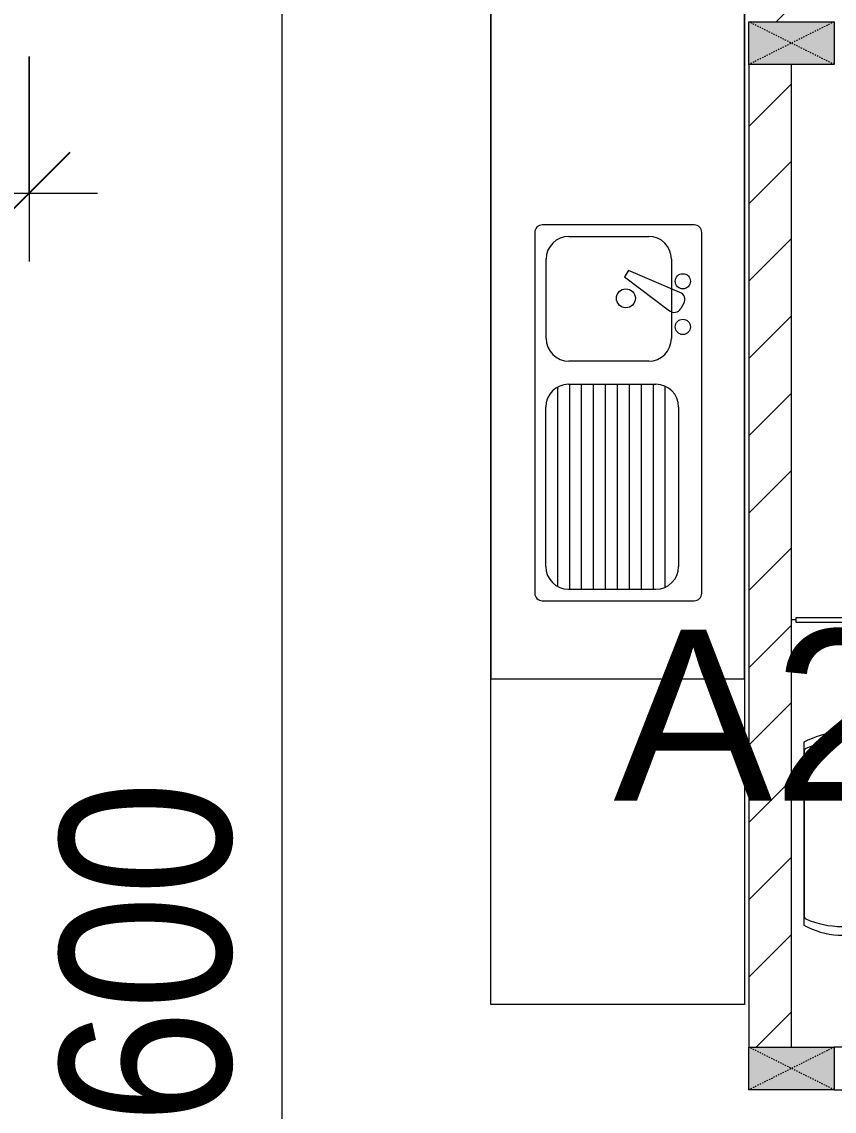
# Model space of a CAD drawing. Header units: millimetres. Extents: x 1591 to 239243, y -15958 to 82755.
# Drawn here: x 203349 to 205251, y 28787 to 31337 of the extents above; entities that cross this region are included whole.
import ezdxf

# ---------------------------------------------------------------- set-up
doc = ezdxf.new("R2010")
doc.units = ezdxf.units.MM
doc.linetypes.add('Dash_2_', pattern=[6, 3, -3])
for name, color, linetype, lineweight in [('0-1', 250, 'Continuous', 5), ('A-ANNO-DIMS', 211, 'Continuous', 9), ('A-ANNO-DIMS-160', 211, 'Continuous', 9), ('A-AREA-IDEN', 2, 'Continuous', 9), ('A-FLOR-2', 9, 'Continuous', 9), ('A-GLAZ-CURT-1', 254, 'Continuous', 9), ('A-GLAZ-CURT-2', 9, 'Continuous', 9), ('A-WALL-1', 253, 'Continuous', 18), ('A-WALL-PATT-1', 10, 'Continuous', 9), ('I-FURN', 30, 'Continuous', 9), ('I-FURN-1', 254, 'Continuous', 9), ('P-SANR-FIXT-1', 254, 'Continuous', 9), ('S-COLS', 52, 'Continuous', 9), ('S-COLS-4', 254, 'Continuous', 9), ('S-COLS-5', 253, 'Continuous', 18), ('S-COLS-HDLN-1', 9, 'Dash_2_', 9)]:
    doc.layers.add(name, color=color, linetype=linetype, lineweight=lineweight)
doc.styles.add('Arial_9', font='arial_0.ttf', dxfattribs={"height": 400})
doc.styles.add('UTM Avo', font='UTM Avo.ttf', dxfattribs={"width": 0.9, "height": 400})
doc.dimstyles.new('1_Dim_chi_tiet_2_5', dxfattribs={"dimscale": 304.8, "dimtxt": 399.720379, "dimasz": 0.629921, "dimexe": 0.524934, "dimexo": 0.0625, "dimgap": 0.052493, "dimtad": 1, "dimdec": 0, "dimrnd": 5, "dimzin": 0, "dimdsep": 46, "dimtxsty": 'UTM Avo', "dimblk1": 'OBLIQUE', "dimblk2": 'OBLIQUE', "dimsah": 1, "dimcen": 0.09, "dimdle": 0.524934, "dimazin": 0, "dimtfac": 1, "dimtdec": 4, "dimtix": 1, "dimtmove": 0, "dimatfit": 3, "dimfxl": 1.049869, "dimfxlon": 1, "dimtvp": 1, "dimtolj": 1, "dimtzin": 0, "dimarcsym": 2})

# ---------------------------------------------------------------- blocks, each defined once
blk = doc.blocks.new('TOILET - TOILET-348229-TKCS_MB TẦNG 5')
at = {"layer": 'P-SANR-FIXT-1'}
for p, q in [((214.2, -19.1), (-214.2, -19.1)), ((194, -19.9), (-194, -19.9)), ((-171.7, -330.3), (-178.6, -355.5)), ((171.7, -330.3), (178.6, -355.5))]:
    blk.add_line(p, q, dxfattribs=at)
for centre, radius, start, end in [((-46.1, -111.1), 191.6, 151.2809, 176.4513), ((-9.8, -107.2), 207.3, 156.2862, 203.7138), ((-193.7, -26.4), 6.48, 92.3168, 156.2862), ((193.7, -26.4), 6.48, 23.7138, 87.6832), ((9.8, -107.2), 207.3, 336.2862, 23.7138), ((46.1, -111.1), 191.6, 3.5487, 28.7191), ((1.9, -114.1), 239.7, 176.4513, 195.2961), ((-1.9, -114.1), 239.7, 344.7039, 3.5487), ((-4, -115.7), 233.6, 195.2961, 215.2147), ((4, -115.7), 233.6, 324.7853, 344.7039), ((-189.1, -185.5), 11.7, 205.4105, 277.5788), ((178.9, -2951.3), 2778.4, 97.2351, 97.5788), ((-14.3, -1400.4), 1215.6, 90.3974, 97.407), ((0, -3462.8), 3278, 89.6026, 90.3974), ((14.3, -1400.4), 1215.6, 82.593, 89.6026), ((-178.9, -2951.3), 2778.4, 82.4212, 82.7649), ((189.1, -185.5), 11.7, 262.4212, 334.5895), ((0.6, -792.1), 586.9, 95.8322, 108.9927), ((0, -416), 206.1, 90, 122.0732), ((0, -786.7), 581.5, 84.1678, 95.8322), ((0, -416), 206.1, 57.9268, 90), ((-0.6, -792.1), 586.9, 71.0073, 84.1678), ((-195, -224.1), 13.8, 230.6724, 288.9927), ((-343.5, -327.4), 167.3, 355.4559, 27.38), ((-0.4, -384), 179.5, 127.4036, 162.5964), ((0.4, -384), 179.5, 17.4036, 52.5964), ((343.5, -327.4), 167.3, 152.62, 184.5441), ((195, -224.1), 13.8, 251.0073, 309.3276), ((-719.2, -297.5), 544.3, 346.0536, 355.4559), ((719.2, -297.5), 544.3, 184.5441, 190.2879), ((-1948.3, -805.1), 2171.2, 9.681, 10.8949), ((137.1, -461.2), 329.8, 174.3487, 207.6878), ((-137.1, -461.2), 329.8, 332.3122, 3.6835), ((45.1, -528.6), 217.6, 203.2216, 244.7718), ((-45.1, -528.6), 217.6, 295.2282, 336.7784), ((0, -624.4), 111.7, 244.7718, 295.2282)]:
    blk.add_arc(centre, radius, start, end, dxfattribs=at)
blk = doc.blocks.new('HE BEP A - HE BEP A-901195-TKCS_MB TẦNG 5')
at = {"layer": 'I-FURN'}
for p, q in [((3.5, -11), (765.9, -11)), ((3.5, -605.3), (3.5, -11)), ((765.9, -11), (765.9, -605.3)), ((765.9, -11), (765.9, -605.3)), ((4303.5, -11), (765.9, -11)), ((1810.5, -114.2), (965.9, -114.2)), ((948.4, -131.7), (948.4, -487.8)), ((1028.4, -139.9), (1401.8, -139.9)), ((1562.5, -140.8), (1747.9, -140.8)), ((1828, -487.8), (1828, -131.7)), ((981.5, -167.9), (1448.7, -167.9)), ((975, -397.7), (975, -193.3)), ((975, -195.9), (1455.1, -195.9)), ((1455.1, -193.3), (1455.1, -397.7)), ((1509.1, -380.9), (1509.1, -194.2)), ((1801.3, -194.2), (1801.3, -380.9)), ((975, -223.9), (1455.1, -223.9)), ((975, -251.9), (1455.1, -251.9)), ((975, -279.9), (1455.1, -279.9)), ((975, -307.9), (1455.1, -307.9)), ((1706.2, -324.4), (1627.3, -429.4)), ((1721.6, -333.3), (1706.2, -324.4)), ((975, -335.9), (1455.1, -335.9)), ((1670.1, -454.1), (1721.6, -333.3)), ((975, -363.9), (1455.1, -363.9)), ((975, -391.9), (1455.1, -391.9)), ((979.9, -419.9), (1450.3, -419.9)), ((1401.8, -451.1), (1028.4, -451.1)), ((1747.9, -434.2), (1562.5, -434.2)), ((1644.6, -463.3), (1632.2, -456.1)), ((965.9, -505.3), (1810.5, -505.3)), ((765.9, -605.3), (3.5, -605.3)), ((765.9, -605.3), (4303.5, -605.3))]:
    blk.add_line(p, q, dxfattribs=at)
for centre, radius in [((1656.3, -327.5), 22.2), ((1589.4, -460.9), 17.8), ((1696.1, -460.9), 17.8)]:
    blk.add_circle(centre, radius, dxfattribs=at)
for centre, radius, start, end in [((965.9, -131.7), 17.5, 90, 180), ((1810.5, -131.7), 17.5, 0, 90), ((1028.4, -193.3), 53.3, 90, 180), ((1401.8, -193.3), 53.3, 0, 90), ((1562.5, -194.2), 53.3, 90, 180), ((1747.9, -194.2), 53.3, 0, 90), ((1562.5, -380.9), 53.3, 180, 270), ((1747.9, -380.9), 53.3, 270, 0), ((1028.4, -397.7), 53.3, 180, 270), ((1401.8, -397.7), 53.3, 270, 0), ((1641, -440.7), 17.8, 140.5382, 240.0479), ((1653.4, -447.9), 17.8, 240.0479, 339.4621), ((965.9, -487.8), 17.5, 180, 270), ((1810.5, -487.8), 17.5, 270, 0)]:
    blk.add_arc(centre, radius, start, end, dxfattribs=at)
at = {"layer": 'I-FURN-1'}
for p, q in [((3.5, -11), (4303.5, -11)), ((3.5, -605.3), (3.5, -11)), ((4303.5, -605.3), (3.5, -605.3))]:
    blk.add_line(p, q, dxfattribs=at)
blk = doc.blocks.new('System Panel - Glazed-901203-TKCS_MB TẦNG 5')
at = {"layer": 'A-GLAZ-CURT-2'}
for p, q in [((220.1, 5), (-220.1, 5)), ((-220.1, 5), (-220.1, -5)), ((220.1, -5), (220.1, 5)), ((-220.1, -5), (220.1, -5))]:
    blk.add_line(p, q, dxfattribs=at)
blk = doc.blocks.new('G1_SOF - BO TRU - 100x200-746114-TKCS_MB TẦNG 5')
at = {"layer": 'S-COLS'}
blk.add_hatch(color=256, dxfattribs=at).paths.add_polyline_path([(50, -100), (50, 100), (-50, 100), (-50, -100)])
at = {"layer": 'S-COLS-5'}
for p, q in [((-50, 100), (50, 100)), ((-50, -100), (-50, 100)), ((50, 100), (50, -100)), ((50, -100), (-50, -100))]:
    blk.add_line(p, q, dxfattribs=at)
at = {"layer": 'S-COLS-HDLN-1'}
for p, q in [((50, -100), (-50, 100)), ((-50, -100), (50, 100))]:
    blk.add_line(p, q, dxfattribs=at)
blk = doc.blocks.new('NCV_TKTC_TANG 5_rvt-1-TKCS_MB TẦNG 5')
at = {"layer": 'A-WALL-PATT-1'}
h = blk.add_hatch(dxfattribs=at)
h.set_pattern_fill('FP_1', color=256, style=0, pattern_type=2)
h.set_pattern_definition([(45, (0, 0), (-90.50967, 90.50967), [])])
h.paths.add_polyline_path([(103100.4, 28936.9), (103152.6, 28936.9), (103152.6, 31236.9), (103052.6, 31236.9), (103052.6, 28936.9), (103056.7, 28936.9)])
h.paths.add_polyline_path([(103152.6, 31336.9), (103152.5, 33336.9), (103052.6, 33336.9), (103052.6, 31336.9), (103147.8, 31336.9)])
at = {"layer": 'A-FLOR-2'}
blk.add_line((103162.6, 29936.9), (103152.6, 29936.9), dxfattribs=at)
at = {"layer": 'A-WALL-1'}
for p, q in [((103052.6, 31236.9), (103052.6, 28936.9)), ((103152.6, 28936.9), (103152.6, 31236.9)), ((104050.9, 28936.9), (103252.6, 28936.9)), ((103252.6, 28836.9), (104050.9, 28836.9))]:
    blk.add_line(p, q, dxfattribs=at)
at = {"layer": 'A-GLAZ-CURT-1'}
blk.add_blockref('System Panel - Glazed-901203-TKCS_MB TẦNG 5', (103382.7, 29936.5), dxfattribs=at)
at = {"layer": 'I-FURN-1', "rotation": 89.99999999999955}
blk.add_blockref('HE BEP A - HE BEP A-901195-TKCS_MB TẦNG 5', (102437.2, 29033.4), dxfattribs=at)
at = {"layer": 'P-SANR-FIXT-1', "rotation": 89.99999999999946}
blk.add_blockref('TOILET - TOILET-348229-TKCS_MB TẦNG 5', (103162.6, 29436.5), dxfattribs=at)
at = {"layer": 'S-COLS-4', "rotation": 90.00000000000037}
for p in [(103152.6, 31286.9), (103152.6, 28886.9)]:
    blk.add_blockref('G1_SOF - BO TRU - 100x200-746114-TKCS_MB TẦNG 5', p, dxfattribs=at)
blk = doc.blocks.new('DIMBLOCK65-TKCS_MB TẦNG 5')
at = {"layer": 'A-ANNO-DIMS-160'}
for p, q in [((203958, 33496.9), (203958, 24576.9)), ((204278, 33336.9), (203798, 33336.9)), ((203958, 33336.9), (204278, 33336.9)), ((204278, 24736.9), (203798, 24736.9)), ((203958, 24736.9), (204278, 24736.9))]:
    blk.add_line(p, q, dxfattribs=at)
at = {"layer": 'A-ANNO-DIMS-160', "lineweight": 25}
for p, q in [((203958, 33336.9), (203862, 33432.9)), ((203958, 33336.9), (204054, 33240.9)), ((203958, 24736.9), (203862, 24832.9)), ((203958, 24736.9), (204054, 24640.9))]:
    blk.add_line(p, q, dxfattribs=at)
at = {"layer": 'A-ANNO-DIMS-160', "color": 0, "insert": (203438.3, 28489.2), "char_height": 400, "width": 1314.636, "attachment_point": 1, "rotation": 90, "line_spacing_factor": 1.110334, "style": 'UTM Avo'}
blk.add_mtext('8600', dxfattribs=at)
blk = doc.blocks.new('_Oblique')
at = {"color": 0, "linetype": 'ByBlock', "lineweight": -2}
blk.add_line((-0.5, -0.5), (0.5, 0.5), dxfattribs=at)
blk = doc.blocks.new('DIMBLOCK138-TKCS_MB TẦNG 5')
at = {"layer": 'A-ANNO-DIMS-160'}
for p, q in [((202276.4, 31255.6), (202276.4, 30775.6)), ((202276.4, 30935.6), (202276.4, 31255.6)), ((203366.4, 31255.6), (203366.4, 30775.6)), ((203366.4, 30935.6), (203366.4, 31255.6)), ((202116.4, 30935.6), (203526.4, 30935.6))]:
    blk.add_line(p, q, dxfattribs=at)
at = {"layer": 'A-ANNO-DIMS-160', "lineweight": 25}
for p, q in [((202276.4, 30935.6), (202372.4, 31031.6)), ((203366.4, 30935.6), (203462.4, 31031.6)), ((202276.4, 30935.6), (202180.4, 30839.6)), ((203366.4, 30935.6), (203270.4, 30839.6))]:
    blk.add_line(p, q, dxfattribs=at)
at = {"layer": 'A-ANNO-DIMS-160', "color": 0, "insert": (202273.6, 31455.2), "char_height": 400, "width": 1314.636, "attachment_point": 1, "line_spacing_factor": 1.110334, "style": 'UTM Avo'}
blk.add_mtext('1090', dxfattribs=at)

msp = doc.modelspace()

# ---------------------------------------------------------------- block references
at = {"layer": '0-1'}
msp.add_blockref('NCV_TKTC_TANG 5_rvt-1-TKCS_MB TẦNG 5', (101998.8, 0), dxfattribs=at)

# ---------------------------------------------------------------- texts
at = {"layer": 'A-AREA-IDEN', "insert": (205852.8, 29508.1), "char_height": 400, "width": 2233.6, "attachment_point": 8, "line_spacing_factor": 0.936439, "style": 'Arial_9'}
msp.add_mtext('\\pt8,16,24,32,40,48,56,64,72,80,88,96,104,112,120,128,136,144,152,160,168,176,184,192,200,208,216,224,232,240,248,256;A2.05.01', dxfattribs=at)

# ---------------------------------------------------------------- dimensions: what is measured, and where the dimension line sits
at = {"layer": 'A-ANNO-DIMS'}
dim = msp.add_linear_dim(base=(203958, 24736.9), p1=(204278, 33336.9), p2=(204278, 24736.9), angle=90, dimstyle='1_Dim_chi_tiet_2_5', override={"dimpost": '<>', "dimfxl": 8600}, dxfattribs=at)
dim.commit()
dim.dimension.update_dxf_attribs({"geometry": 'DIMBLOCK65-TKCS_MB TẦNG 5', "text_midpoint": (203735, 29036.9)})
dim = msp.add_linear_dim(base=(203366.4, 30935.6), p1=(202276.4, 31255.6), p2=(203366.4, 31255.6), dimstyle='1_Dim_chi_tiet_2_5', override={"dimpost": '<>', "dimfxl": 1090}, dxfattribs=at)
dim.commit()
dim.dimension.update_dxf_attribs({"geometry": 'DIMBLOCK138-TKCS_MB TẦNG 5', "text_midpoint": (202821.4, 31158.6)})

doc.saveas('drawing.dxf')
